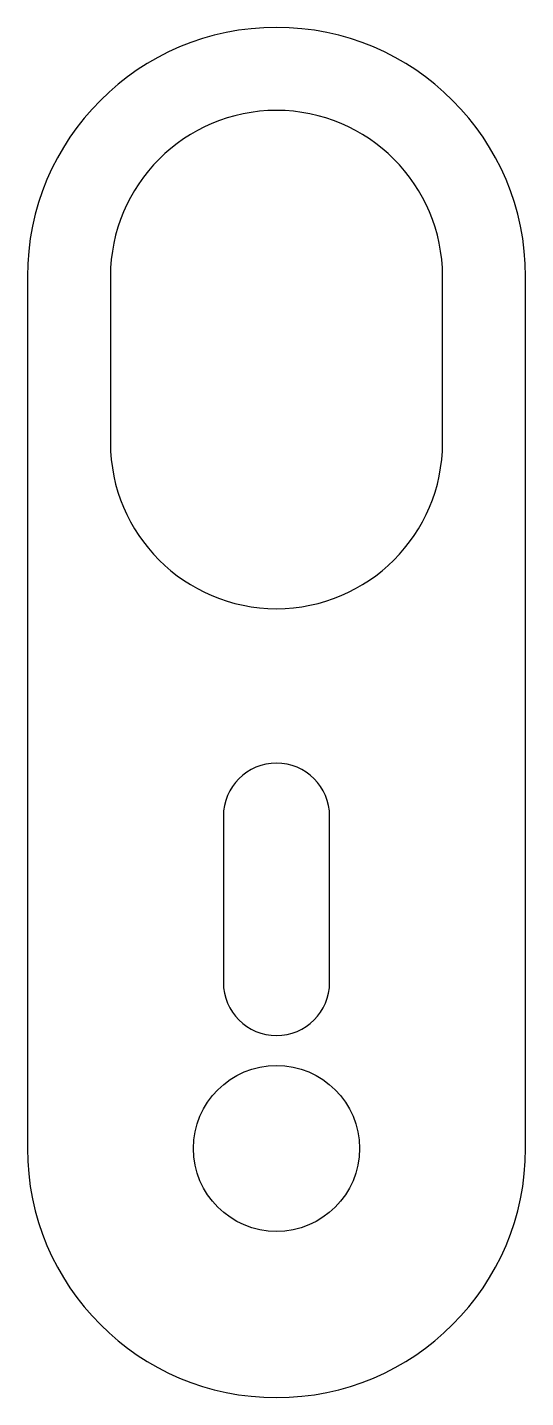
# Model space of a CAD drawing. Header units: inches. Extents: x -0.38 to 0.38, y -0.37 to 1.69.
import ezdxf

# ---------------------------------------------------------------- set-up
doc = ezdxf.new("R2010")
doc.units = ezdxf.units.IN
doc.header["$MEASUREMENT"] = 0

msp = doc.modelspace()

# ---------------------------------------------------------------- linework, layer by layer
at = {"color": 7, "linetype": 'Continuous', "lineweight": 25}
for p, q in [((-0.375, 1.3125), (-0.375, 0)), ((-0.25, 1.3125), (-0.25, 1.0625)), ((0.25, 1.0625), (0.25, 1.3125)), ((0.375, 0), (0.375, 1.3125)), ((-0.08, 0.5), (-0.08, 0.25)), ((0.08, 0.25), (0.08, 0.5))]:
    msp.add_line(p, q, dxfattribs=at)
msp.add_circle((0, 0), 0.125, dxfattribs=at)
for centre, radius, start, end in [((0, 1.3125), 0.375, 0, 180), ((0, 1.3125), 0.25, 0, 180), ((0, 1.0625), 0.25, 180, 0), ((0, 0.5), 0.08, 0, 180), ((0, 0.25), 0.08, 180, 0), ((0, 0), 0.375, 180, 0)]:
    msp.add_arc(centre, radius, start, end, dxfattribs=at)

doc.saveas('drawing.dxf')
